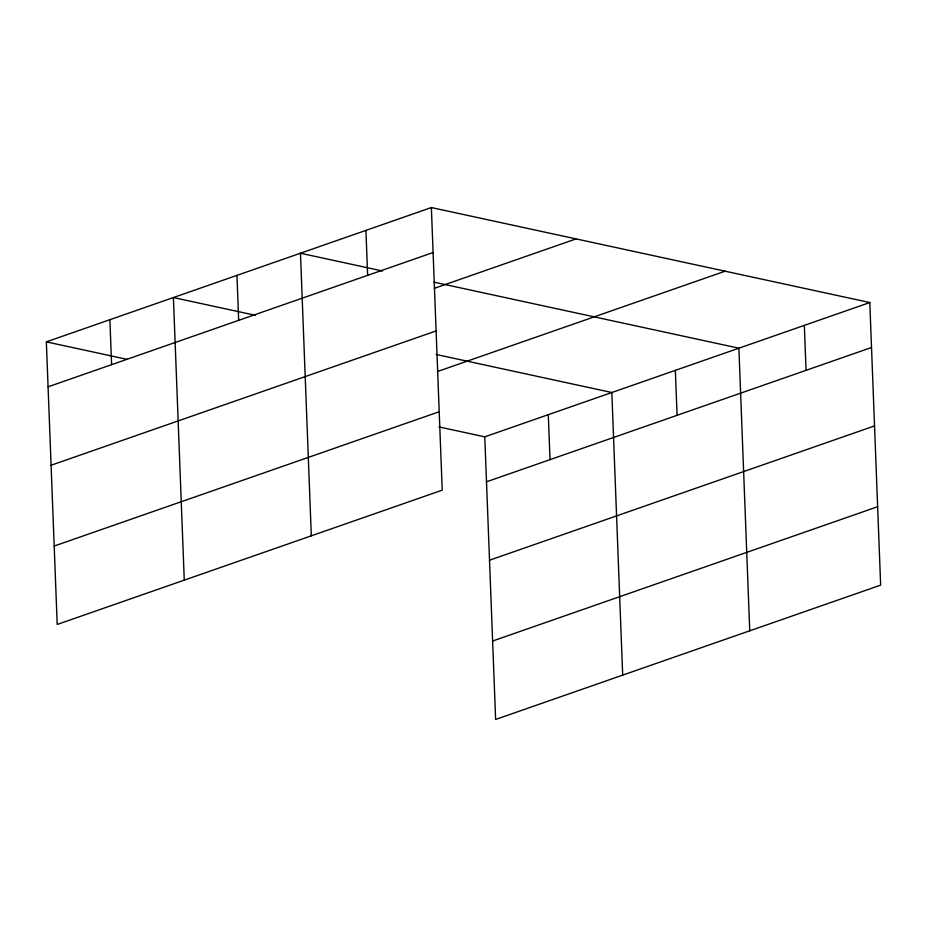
<?xml version="1.0" encoding="UTF-8"?>
<svg xmlns="http://www.w3.org/2000/svg" width="927" height="927" viewBox="0 0 927 927"><rect width="100%" height="100%" fill="white"/><g stroke="black" fill="none" stroke-linecap="round" stroke-linejoin="round"><path stroke-width="1.39" d="M431.368 207.555L442.225 490.163L57.207 624.462L46.35 341.866L431.368 207.555L869.793 302.538L880.65 585.134L495.632 719.445L484.775 436.837L869.793 302.538M48.077 386.826L433.094 252.526M434.334 288.332L576.049 238.899M51.089 465.25L436.107 330.939M437.417 371.542L725.111 271.194M54.195 546.049L439.213 411.739M486.501 481.797L871.519 347.498M489.514 560.221L874.532 425.922M492.619 641.02L877.637 506.721M382.538 271.008L300.464 253.222L311.321 535.829M434.01 282.156L738.889 348.193L749.746 630.8M255.481 315.319L173.407 297.544L184.264 580.151M436.211 354.473L611.832 392.515L622.689 675.123M46.35 341.866L127.034 359.34M438.865 426.895L484.775 436.837M804.335 325.365L806.061 370.325M675.354 370.36L677.081 415.319M548.297 414.67L550.024 459.641M365.922 230.394L367.648 275.354M236.941 275.377L238.668 320.348M109.884 319.699L111.611 364.67"/></g></svg>
